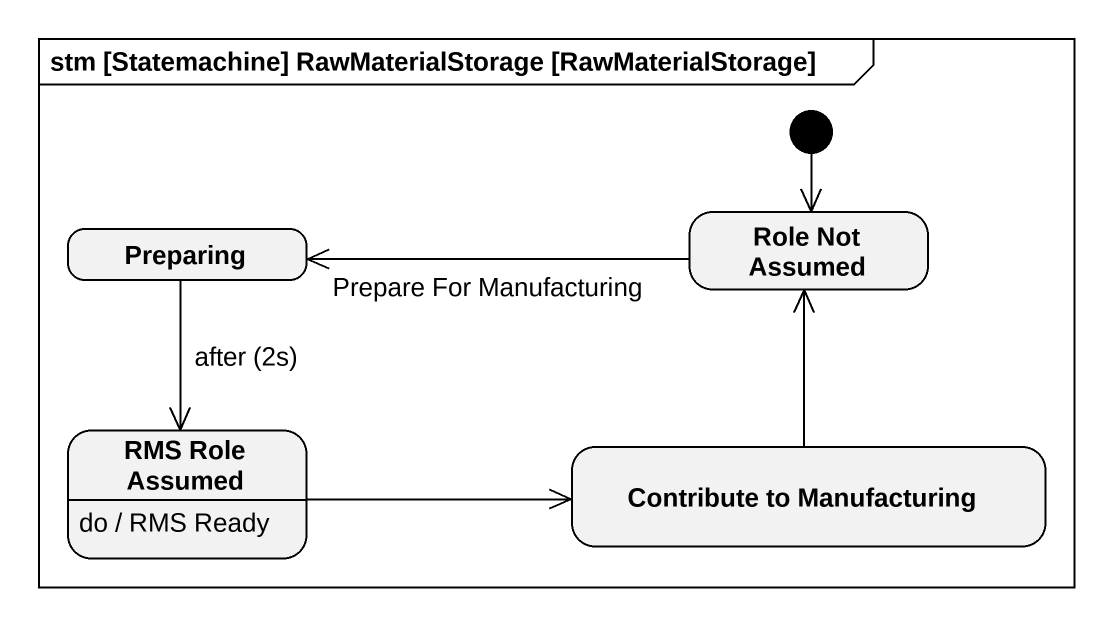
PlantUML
@startuml
mainframe stm [Statemachine] RawMaterialStorage [RawMaterialStorage]
hide empty description
state Preparing
state "Role Not Assumed" as Role_Not_Assumed
state "RMS Role Assumed" as RMS_Role_Assumed
RMS_Role_Assumed : do / RMS Ready
state "Contribute to Manufacturing" as Contribute_to_Manufacturing
[*] --> Role_Not_Assumed
Preparing --> RMS_Role_Assumed : after (2s)
Role_Not_Assumed -left-> Preparing : Prepare For Manufacturing
RMS_Role_Assumed -right-> Contribute_to_Manufacturing
Contribute_to_Manufacturing -up-> Role_Not_Assumed
@enduml
